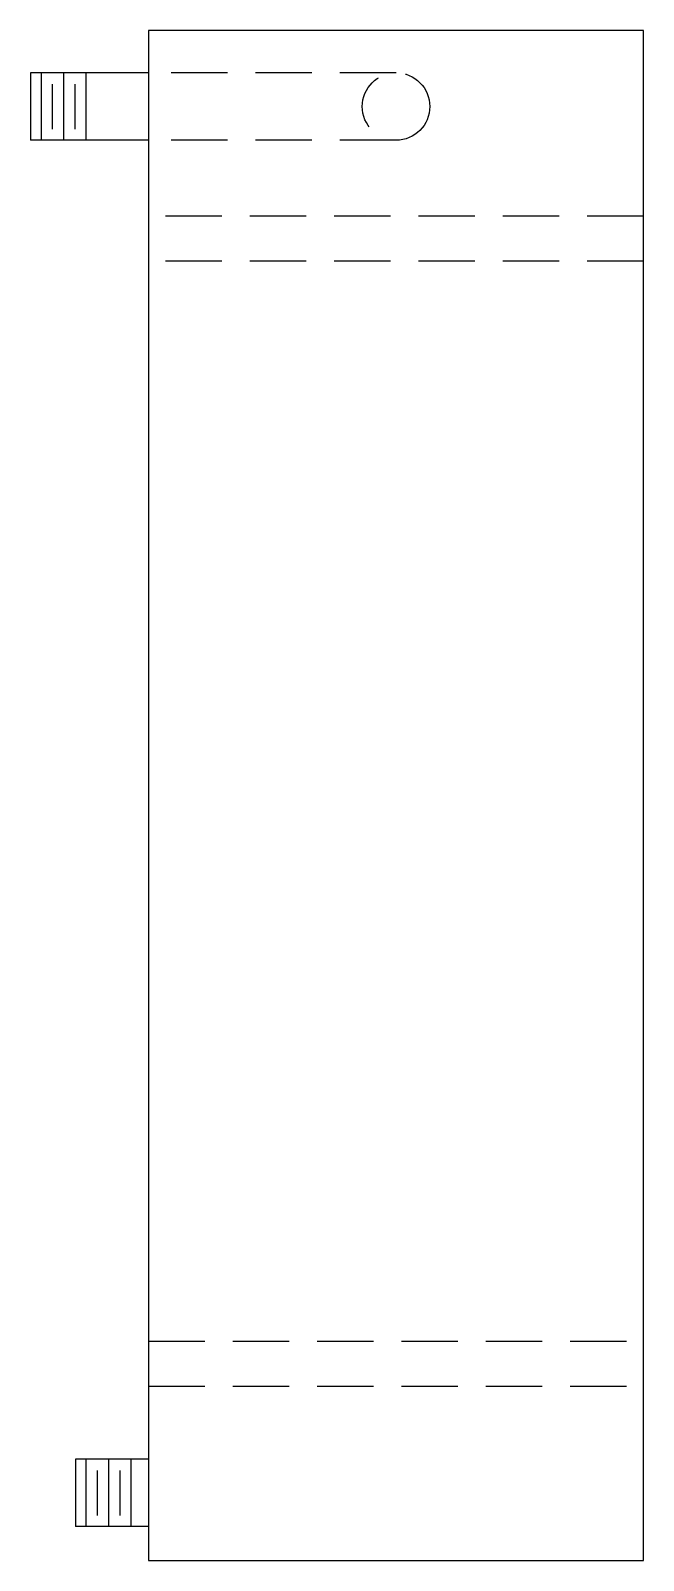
# Model space of a CAD drawing. Extents: x 1406.3 to 1433.5, y -67.5 to 0.5.
import ezdxf

# ---------------------------------------------------------------- set-up
doc = ezdxf.new("R2010")
doc.units = 0
doc.header["$LTSCALE"] = 10
doc.header["$MEASUREMENT"] = 0
doc.linetypes.add('HIDDEN', pattern=[0.375, 0.25, -0.125])
doc.layers.get('0').update_dxf_attribs({"linetype": 'CONTINUOUS'})

msp = doc.modelspace()

# ---------------------------------------------------------------- linework, layer by layer
for p, q in [((1411.549, 0.516), (1411.549, -67.484)), ((1433.549, 0.516), (1411.549, 0.516)), ((1433.549, -67.484), (1433.549, 0.516)), ((1411.549, -1.359), (1406.299, -1.359)), ((1406.299, -1.359), (1406.299, -4.359)), ((1406.763, -1.359), (1406.763, -4.359)), ((1407.763, -1.359), (1407.763, -4.359)), ((1408.763, -1.359), (1408.763, -4.359)), ((1407.263, -1.859), (1407.263, -3.859)), ((1408.263, -1.859), (1408.263, -3.859)), ((1411.549, -4.359), (1406.299, -4.359)), ((1408.299, -62.984), (1408.299, -65.984)), ((1411.549, -62.984), (1408.299, -62.984)), ((1408.763, -62.984), (1408.763, -65.984)), ((1409.763, -62.984), (1409.763, -65.984)), ((1410.763, -62.984), (1410.763, -65.984)), ((1409.263, -63.484), (1409.263, -65.484)), ((1410.263, -63.484), (1410.263, -65.484)), ((1411.549, -65.984), (1408.299, -65.984)), ((1411.549, -67.484), (1433.549, -67.484))]:
    msp.add_line(p, q)
at = {"linetype": 'HIDDEN'}
for p, q in [((1422.549, -1.359), (1411.549, -1.359)), ((1422.549, -4.359), (1411.549, -4.359)), ((1433.549, -7.734), (1411.549, -7.734)), ((1433.549, -9.734), (1411.549, -9.734)), ((1411.549, -57.734), (1433.549, -57.734)), ((1411.549, -59.734), (1433.549, -59.734))]:
    msp.add_line(p, q, dxfattribs=at)
msp.add_circle((1422.549, -2.859), 1.5, dxfattribs=at)

doc.saveas('drawing.dxf')
